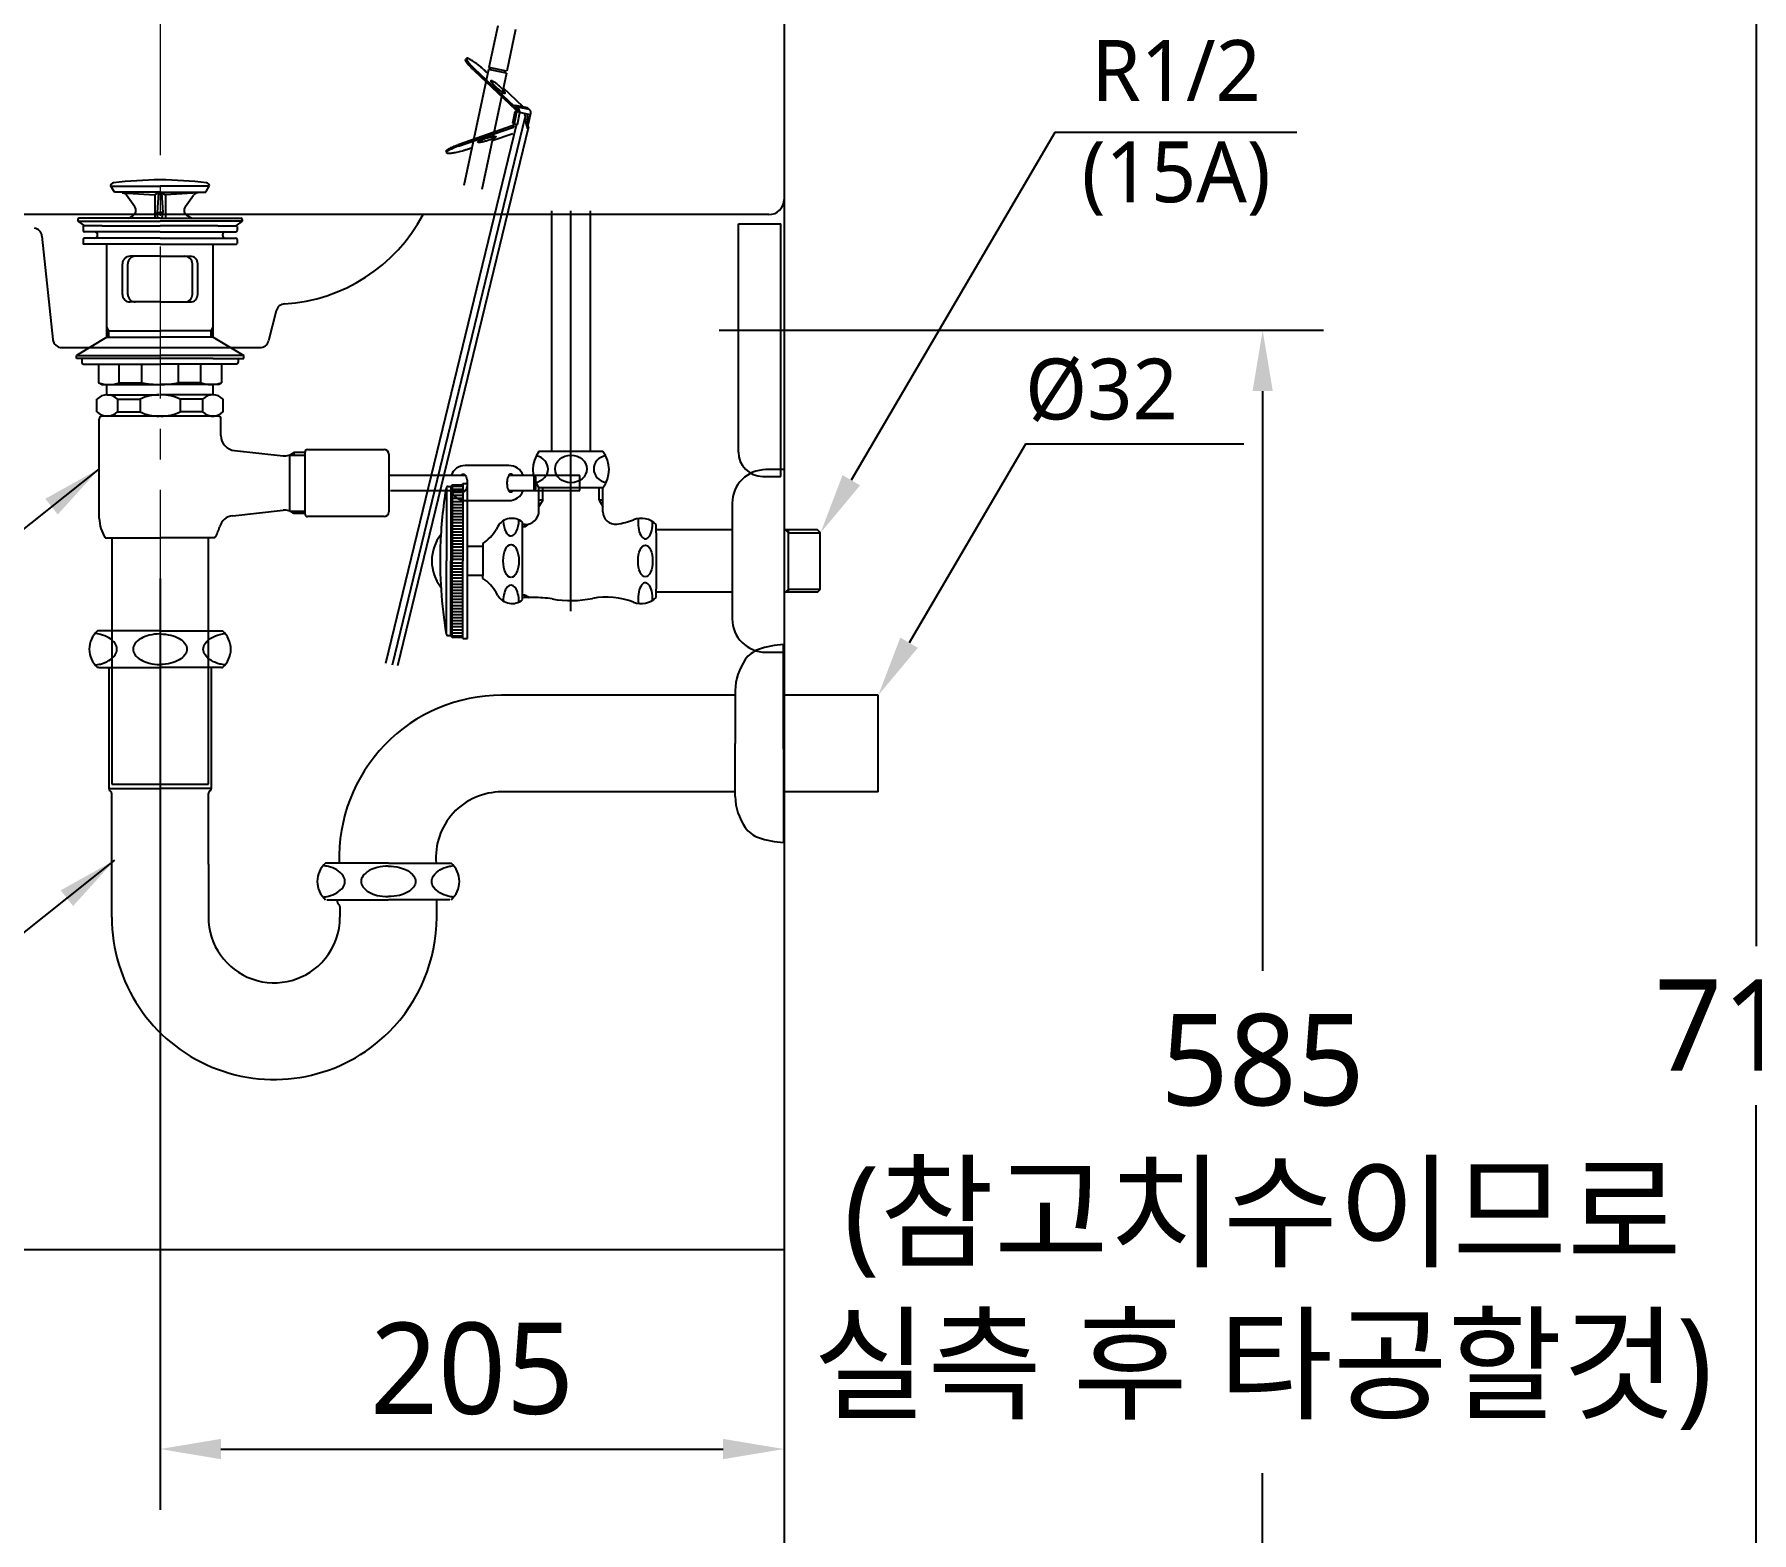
# Model space of a CAD drawing. Extents: x 2406 to 6050, y -78 to 2160.
# Drawn here: x 4870 to 5434, y 356 to 849 of the extents above; entities that cross this region are included whole.
import ezdxf

# ---------------------------------------------------------------- set-up
doc = ezdxf.new("R2010")
doc.units = 0
doc.header["$LTSCALE"] = 20
doc.header["$MEASUREMENT"] = 0
doc.linetypes.add('CENTER', pattern=[2, 1.25, -0.25, 0.25, -0.25])
doc.layers.get('0').update_dxf_attribs({"linetype": 'CONTINUOUS'})
doc.layers.get('DEFPOINTS').update_dxf_attribs({"linetype": 'CONTINUOUS'})
for name, color, linetype in [('1', 1, 'CONTINUOUS'), ('3', 3, 'CONTINUOUS'), ('4', 4, 'CONTINUOUS'), ('6', 6, 'CONTINUOUS'), ('7', 7, 'CONTINUOUS')]:
    doc.layers.add(name, color=color, linetype=linetype)
doc.styles.get("Standard").update_dxf_attribs({"font": 'NanumGothic.ttf'})
doc.dimstyles.get("Standard").update_dxf_attribs({"dimtxt": 2.5, "dimasz": 2, "dimexe": 2, "dimexo": 1, "dimgap": 1.5, "dimtad": 1, "dimdec": 0, "dimlfac": 10, "dimrnd": 0.5, "dimzin": 0, "dimdsep": 46, "dimtxsty": 'Standard', "dimcen": 0, "dimclrt": 2, "dimadec": 0, "dimazin": 0, "dimtfac": 1, "dimtdec": 0, "dimtmove": 0, "dimatfit": 3, "dimfxl": 0, "dimtolj": 1, "dimtzin": 0, "dimarcsym": 0})

# ---------------------------------------------------------------- blocks, each defined once
blk = doc.blocks.new('*D78')
at = {"layer": '1', "color": 3, "lineweight": -2}
for p, q in [((4911.32, 669.81), (4911.32, 363.8)), ((5116.32, 449.42), (5116.32, 363.8)), ((4931.32, 383.8), (5096.32, 383.8))]:
    blk.add_line(p, q, dxfattribs=at)
at = {"layer": '1', "color": 3}
for points in [[(4931.32, 387.13), (4931.32, 380.46), (4911.32, 383.8)], [(5096.32, 387.13), (5096.32, 380.46), (5116.32, 383.8)]]:
    blk.add_solid(points, dxfattribs=at)
at = {"layer": 'DEFPOINTS', "color": 0}
for p in [(4911.32, 669.81, 0), (5116.32, 449.42, -9.25), (5116.32, 383.8)]:
    blk.add_point(p, dxfattribs=at)
at = {"layer": '1', "color": 2, "insert": (5013.82, 410.13), "char_height": 30, "attachment_point": 5}
blk.add_mtext('\\A1;205', dxfattribs=at)
blk = doc.blocks.new('*D79')
at = {"layer": '1', "color": 3, "lineweight": -2}
for p, q in [((5120.08, 751.42), (5293.57, 751.42)), ((5273.57, 731.42), (5273.57, 540.96)), ((5273.57, 185.42), (5273.57, 375.89)), ((5116.32, 165.42), (5293.57, 165.42))]:
    blk.add_line(p, q, dxfattribs=at)
at = {"layer": '1', "color": 3}
for points in [[(5270.24, 731.42), (5276.9, 731.42), (5273.57, 751.42)], [(5270.24, 185.42), (5276.9, 185.42), (5273.57, 165.42)]]:
    blk.add_solid(points, dxfattribs=at)
at = {"layer": 'DEFPOINTS', "color": 0}
for p in [(5120.08, 751.42), (5116.32, 165.42, 0), (5273.57, 165.42)]:
    blk.add_point(p, dxfattribs=at)
at = {"layer": '1', "color": 2, "insert": (5273.57, 458.42), "char_height": 30, "attachment_point": 5}
blk.add_mtext('\\A1;585\\P(참고치수이므로\\P실측 후 타공할것)', dxfattribs=at)
blk = doc.blocks.new('*D80')
at = {"layer": '1', "color": 3, "lineweight": -2}
for p, q in [((5135.53, 880.42), (5455.76, 880.42)), ((5435.76, 860.42), (5435.76, 549.08)), ((5435.76, 185.42), (5435.76, 496.76)), ((5116.32, 165.42), (5455.76, 165.42))]:
    blk.add_line(p, q, dxfattribs=at)
at = {"layer": '1', "color": 3}
for points in [[(5432.43, 860.42), (5439.1, 860.42), (5435.76, 880.42)], [(5432.43, 185.42), (5439.1, 185.42), (5435.76, 165.42)]]:
    blk.add_solid(points, dxfattribs=at)
at = {"layer": 'DEFPOINTS', "color": 0}
for p in [(5135.53, 880.42, 0), (5116.32, 165.42, 0), (5435.76, 165.42)]:
    blk.add_point(p, dxfattribs=at)
at = {"layer": '1', "color": 2, "insert": (5435.76, 522.92), "char_height": 30, "attachment_point": 5}
blk.add_mtext('\\A1;715', dxfattribs=at)

msp = doc.modelspace()

# ---------------------------------------------------------------- linework, layer by layer
at = {"color": 1, "linetype": 'CENTER', "lineweight": 0, "ltscale": 2}
msp.add_line((4911.32, 938.99, -9.25), (4911.32, 669.81, -9.25), dxfattribs=at)
at = {"layer": '1'}
msp.add_line((5116.32, 1100.03, -9.25), (5116.32, 165.42, -9.25), dxfattribs=at)
at = {"layer": '1', "color": 3}
for p, q in [((5205.33, 816.4, -9.25), (5138.43, 702.13, -9.25)), ((5284.79, 816.4, -9.25), (5205.33, 816.4, -9.25)), ((5195.6, 714, -9.25), (5157.4, 648.76, -9.25)), ((5267.43, 714, -9.25), (5195.6, 714, -9.25))]:
    msp.add_line(p, q, dxfattribs=at)
for points in [[(5141.3, 700.45, -9.25), (5135.55, 703.82, -9.25), (5128.32, 684.87, -9.25)], [(5160.27, 647.07, -9.25), (5154.52, 650.44, -9.25), (5147.29, 631.5, -9.25)]]:
    msp.add_solid(points, dxfattribs=at)
at = {"layer": '3'}
for p, q in [((4896.32, 796.82, -9.25), (4895.09, 798.95, -9.25)), ((4895.21, 798.75, -9.25), (4911.32, 798.75, -9.25)), ((4911.32, 796.82, -9.25), (4896.32, 796.82, -9.25)), ((4898.84, 796.63, -9.25), (4909.57, 795.93, -9.25)), ((4903.05, 791.94, -9.25), (4900.33, 795.79, -9.25)), ((4911.32, 796.82, -9.25), (4909.57, 795.93, -9.25)), ((4909.57, 795.93, -9.25), (4909.57, 788.22, -9.25)), ((4910.81, 796.56, -9.25), (4910.37, 790.15, -9.25)), ((4927.44, 798.75, -9.25), (4911.32, 798.75, -9.25)), ((4911.32, 796.82, -9.25), (4913.07, 795.93, -9.25)), ((4911.32, 796.82, -9.25), (4926.32, 796.82, -9.25)), ((4911.84, 796.56, -9.25), (4912.27, 790.15, -9.25)), ((4923.81, 796.63, -9.25), (4913.07, 795.93, -9.25)), ((4913.07, 795.93, -9.25), (4913.07, 788.22, -9.25)), ((4919.6, 791.94, -9.25), (4922.32, 795.79, -9.25)), ((4926.32, 796.82, -9.25), (4927.55, 798.95, -9.25)), ((4910.37, 790.17, -9.25), (4911.32, 790.17, -9.25)), ((4910.58, 788.22, -9.25), (4910.37, 790.17, -9.25)), ((4912.27, 790.17, -9.25), (4911.32, 790.17, -9.25)), ((4912.07, 788.22, -9.25), (4912.27, 790.17, -9.25)), ((4884.32, 787.82, -9.25), (4884.32, 787.22, -9.25)), ((4884.32, 787.22, -9.25), (4886.47, 785.72, -9.25)), ((4884.32, 787.22, -9.25), (4911.32, 787.22, -9.25)), ((4894.02, 788.22, -9.25), (4884.72, 788.22, -9.25)), ((4886.02, 785.52, -9.25), (4886.02, 784.22, -9.25)), ((4892.32, 785.72, -9.25), (4886.22, 785.72, -9.25)), ((4892.32, 785.72, -9.25), (4911.32, 785.72, -9.25)), ((4911.32, 788.22, -9.25), (4894.02, 788.22, -9.25)), ((4900.97, 788.22, -9.25), (4902.41, 789.05, -9.25)), ((4911.32, 788.22, -9.25), (4928.62, 788.22, -9.25)), ((4938.32, 787.22, -9.25), (4911.32, 787.22, -9.25)), ((4930.32, 785.72, -9.25), (4911.32, 785.72, -9.25)), ((4921.68, 788.22, -9.25), (4920.23, 789.05, -9.25)), ((4928.62, 788.22, -9.25), (4937.92, 788.22, -9.25)), ((4930.32, 785.72, -9.25), (4936.42, 785.72, -9.25)), ((4938.32, 787.22, -9.25), (4936.18, 785.72, -9.25)), ((4936.62, 785.52, -9.25), (4936.62, 784.22, -9.25)), ((4938.32, 787.82, -9.25), (4938.32, 787.22, -9.25)), ((4886.02, 781.22, -9.25), (4886.02, 779.92, -9.25)), ((4911.32, 779.72, -9.25), (4886.22, 779.72, -9.25)), ((4911.32, 783.72, -9.25), (4886.52, 783.72, -9.25)), ((4911.32, 781.72, -9.25), (4886.52, 781.72, -9.25)), ((4893.82, 749.12, -9.25), (4893.82, 779.72, -9.25)), ((4911.32, 783.72, -9.25), (4936.12, 783.72, -9.25)), ((4911.32, 781.72, -9.25), (4936.12, 781.72, -9.25)), ((4911.32, 779.72, -9.25), (4936.42, 779.72, -9.25)), ((4928.82, 749.12, -9.25), (4928.82, 779.72, -9.25)), ((4936.62, 781.22, -9.25), (4936.62, 779.92, -9.25)), ((4898.95, 763.22, -9.25), (4898.95, 773.22, -9.25)), ((4900.72, 763.22, -9.25), (4900.72, 773.22, -9.25)), ((4911.32, 775.72, -9.25), (4901.45, 775.72, -9.25)), ((4911.32, 775.72, -9.25), (4921.2, 775.72, -9.25)), ((4921.93, 763.22, -9.25), (4921.93, 773.22, -9.25)), ((4923.7, 763.22, -9.25), (4923.7, 773.22, -9.25)), ((4911.32, 760.72, -9.25), (4901.45, 760.72, -9.25)), ((4911.32, 760.72, -9.25), (4921.2, 760.72, -9.25)), ((4894.52, 751.22, -9.25), (4893.82, 752.43, -9.25)), ((4893.82, 751.22, -9.25), (4911.32, 751.22, -9.25)), ((4894.52, 749.12, -9.25), (4894.52, 751.22, -9.25)), ((4928.82, 751.22, -9.25), (4911.32, 751.22, -9.25)), ((4928.12, 751.22, -9.25), (4928.82, 752.43, -9.25)), ((4928.12, 749.12, -9.25), (4928.12, 751.22, -9.25)), ((4893.82, 749.12, -9.25), (4883.82, 743.12, -9.25)), ((4893.82, 749.12, -9.25), (4911.32, 749.12, -9.25)), ((4928.82, 749.12, -9.25), (4911.32, 749.12, -9.25)), ((4928.82, 749.12, -9.25), (4938.82, 743.12, -9.25)), ((4883.82, 742.12, -9.25), (4883.82, 743.12, -9.25)), ((4883.82, 743.12, -9.25), (4911.32, 743.12, -9.25)), ((4893.82, 742.12, -9.25), (4883.82, 742.12, -9.25)), ((4885.63, 742.12, -9.25), (4885.63, 740.82, -9.25)), ((4886.13, 740.32, -9.25), (4891.13, 740.32, -9.25)), ((4891.13, 740.32, -9.25), (4891.13, 734.2, -9.25)), ((4891.13, 740.32, -9.25), (4911.32, 740.32, -9.25)), ((4928.82, 742.12, -9.25), (4893.82, 742.12, -9.25)), ((4897.91, 734.2, -9.25), (4897.91, 740.32, -9.25)), ((4905.31, 734.2, -9.25), (4905.31, 740.32, -9.25)), ((4938.82, 743.12, -9.25), (4911.32, 743.12, -9.25)), ((4931.52, 740.32, -9.25), (4911.32, 740.32, -9.25)), ((4917.34, 734.2, -9.25), (4917.34, 740.32, -9.25)), ((4924.74, 734.2, -9.25), (4924.74, 740.32, -9.25)), ((4928.82, 742.12, -9.25), (4938.82, 742.12, -9.25)), ((4936.52, 740.32, -9.25), (4931.52, 740.32, -9.25)), ((4931.52, 740.32, -9.25), (4931.52, 734.2, -9.25)), ((4937.02, 742.12, -9.25), (4937.02, 740.82, -9.25)), ((4938.82, 742.12, -9.25), (4938.82, 743.12, -9.25)), ((4892.13, 733.62, -9.25), (4891.13, 734.2, -9.25)), ((4892.13, 733.62, -9.25), (4893.53, 733.62, -9.25)), ((4893.53, 733.62, -9.25), (4911.32, 733.62, -9.25)), ((4893.82, 730.21, -9.25), (4893.82, 733.62, -9.25)), ((4897.91, 734.2, -9.25), (4905.31, 734.2, -9.25)), ((4929.12, 733.62, -9.25), (4911.32, 733.62, -9.25)), ((4924.74, 734.2, -9.25), (4917.34, 734.2, -9.25)), ((4928.82, 730.21, -9.25), (4928.82, 733.62, -9.25)), ((4930.52, 733.62, -9.25), (4929.12, 733.62, -9.25)), ((4930.52, 733.62, -9.25), (4931.52, 734.2, -9.25)), ((4890.58, 724.66, -9.25), (4890.58, 728.77, -9.25)), ((4893.97, 730.22, -9.25), (4911.08, 730.22, -9.25)), ((4897.35, 728.77, -9.25), (4897.35, 724.66, -9.25)), ((4897.35, 728.77, -9.25), (4904.75, 728.77, -9.25)), ((4904.75, 728.77, -9.25), (4904.75, 724.66, -9.25)), ((4928.68, 730.22, -9.25), (4911.57, 730.22, -9.25)), ((4925.29, 728.77, -9.25), (4917.89, 728.77, -9.25)), ((4917.89, 728.77, -9.25), (4917.89, 724.66, -9.25)), ((4925.29, 728.77, -9.25), (4925.29, 724.66, -9.25)), ((4932.07, 724.66, -9.25), (4932.07, 728.77, -9.25)), ((4891.32, 689.62, -9.25), (4891.32, 722.22, -9.25)), ((4911.32, 723.22, -9.25), (4892.32, 723.22, -9.25)), ((4897.35, 724.66, -9.25), (4904.75, 724.66, -9.25)), ((4928.68, 723.22, -9.25), (4911.32, 723.22, -9.25)), ((4925.29, 724.66, -9.25), (4917.89, 724.66, -9.25)), ((4928.12, 723.22, -9.25), (4928.68, 723.22, -9.25)), ((4928.68, 723.22, -9.25), (4929.08, 723.22, -9.25)), ((4930.32, 723.22, -9.25), (4928.82, 723.22, -9.25)), ((4931.32, 716.85, -9.25), (4931.32, 722.22, -9.25)), ((4935.79, 711.88, -9.25), (4951.82, 710.16, -9.25)), ((4955.32, 711.22, -9.25), (4955.32, 710.42, -9.25)), ((4958.98, 711.22, -9.25), (4955.32, 711.22, -9.25)), ((4958.96, 710.42, -9.25), (4958.96, 711.42, -9.25)), ((4959.76, 712.22, -9.25), (4984.96, 712.22, -9.25)), ((4953.85, 710.42, -9.25), (4958.96, 710.42, -9.25)), ((4953.99, 691.97, -9.25), (4953.99, 710.47, -9.25)), ((4958.96, 691.02, -9.25), (4958.96, 710.42, -9.25)), ((4986.46, 710.72, -9.25), (4986.46, 704.95, -9.25)), ((5022.66, 706.98, -9.25), (5011.6, 706.97, -9.25)), ((5025.95, 706.98, -9.25), (5022.66, 706.98, -9.25)), ((5005.69, 703.72, -9.25), (4986.25, 703.72, -9.25)), ((4986.46, 704.95, -9.25), (4986.46, 691.72, -9.25)), ((5011.64, 703.72, -9.25), (5005.69, 703.72, -9.25)), ((5049.28, 703.73, -9.25), (5025.91, 703.73, -9.25)), ((5034.78, 703.23, -9.25), (5034.28, 703.73, -9.25)), ((5034.28, 698.73, -9.25), (5034.28, 703.73, -9.25)), ((5034.78, 699.23, -9.25), (5034.78, 703.23, -9.25)), ((5049.28, 698.73, -9.25), (5049.28, 703.73, -9.25)), ((4987.05, 698.72, -9.25), (5011.64, 698.72, -9.25)), ((5011.61, 695.47, -9.25), (5022.93, 695.48, -9.25)), ((5022.93, 695.48, -9.25), (5025.95, 695.48, -9.25)), ((5025.91, 698.73, -9.25), (5049.28, 698.73, -9.25)), ((5034.28, 698.73, -9.25), (5034.78, 699.23, -9.25)), ((4935.19, 690.49, -9.25), (4951.82, 692.27, -9.25)), ((4953.99, 691.97, -9.25), (4958.96, 691.97, -9.25)), ((4955.32, 691.22, -9.25), (4955.32, 692.02, -9.25)), ((4958.98, 691.22, -9.25), (4955.32, 691.22, -9.25)), ((4984.96, 690.22, -9.25), (4959.76, 690.22, -9.25)), ((4893.32, 683.22, -9.25), (4911.32, 683.22, -9.25)), ((4895.45, 683.22, -9.25), (4895.45, 602.22, -9.25)), ((4929.32, 683.22, -9.25), (4911.32, 683.22, -9.25)), ((4927.2, 602.22, -9.25), (4927.2, 683.22, -9.25)), ((4895.45, 602.22, -9.25), (4927.2, 602.22, -9.25))]:
    msp.add_line(p, q, dxfattribs=at)
at = {"layer": '3', "elevation": -9.25}
for points in [[(5010.27, 703.72, -0.044238), (5010.52, 704, -0.189273), (5010.95, 704.17, -0.189273), (5011.39, 704, -0.101059), (5011.89, 703.31, -0.059302), (5012.16, 702.42, -0.045722), (5012.27, 701.22, -0.045722)], [(5012.27, 701.22, -0.045722), (5012.16, 700.03, -0.059302), (5011.89, 699.14, -0.101059), (5011.39, 698.44, -0.189273), (5010.96, 698.27, -0.189273), (5010.52, 698.44, -0.044238), (5010.27, 698.72, -0.059302)], [(5027.29, 703.73, 0.044238), (5027.03, 704.01, 0.189273), (5026.6, 704.18, 0.189273), (5026.16, 704.01, 0.101059), (5025.67, 703.31, 0.059302), (5025.39, 702.42, 0.045722), (5025.28, 701.23, 0.045722)], [(5025.28, 701.23, 0.045722), (5025.39, 700.03, 0.059302), (5025.67, 699.14, 0.101059), (5026.16, 698.45, 0.189273), (5026.6, 698.28, 0.189273), (5027.03, 698.45, 0.044238), (5027.29, 698.73, 0.059302)]]:
    msp.add_lwpolyline(points, format="xyb", dxfattribs=at)
at = {"layer": '3'}
for centre, radius, start, end in [((4896.17, 798.75, -9.25), 1.1, 97.3204, 169.4262), ((4911.32, 680.82, -9.25), 120, 90, 97.3204), ((4898.7, 794.64, -9.25), 2, 35.2023, 86.2618), ((4911.32, 680.82, -9.25), 120, 82.6796, 90), ((4923.95, 794.64, -9.25), 2, 93.7382, 144.7977), ((4926.47, 798.75, -9.25), 1.1, 10.5738, 82.6796), ((4901.41, 790.79, -9.25), 2, 300, 35.2023), ((4921.23, 790.79, -9.25), 2, 144.7977, 240), ((4884.72, 787.82, -9.25), 0.4, 90, 180), ((4886.22, 785.52, -9.25), 0.2, 90, 180), ((4936.42, 785.52, -9.25), 0.2, 0, 90), ((4937.92, 787.82, -9.25), 0.4, 0, 90), ((4886.52, 784.22, -9.25), 0.5, 180, 270), ((4886.52, 781.22, -9.25), 0.5, 90, 180), ((4886.22, 779.92, -9.25), 0.2, 180, 270), ((4889.82, 782.72, -9.25), 1, 270, 90), ((4932.82, 782.72, -9.25), 1, 90, 270), ((4936.12, 784.22, -9.25), 0.5, 270, 0), ((4936.12, 781.22, -9.25), 0.5, 0, 90), ((4936.42, 779.92, -9.25), 0.2, 270, 0), ((4901.45, 773.22, -9.25), 2.5, 90, 180), ((4903.22, 773.22, -9.25), 2.5, 90, 180), ((4919.43, 773.22, -9.25), 2.5, 0, 90), ((4921.2, 773.22, -9.25), 2.5, 0, 90), ((4901.45, 763.22, -9.25), 2.5, 180, 270), ((4903.22, 763.22, -9.25), 2.5, 180, 270), ((4919.43, 763.22, -9.25), 2.5, 270, 0), ((4921.2, 763.22, -9.25), 2.5, 270, 0), ((4886.13, 740.82, -9.25), 0.5, 180, 270), ((4936.52, 740.82, -9.25), 0.5, 270, 0), ((4894.52, 743.8, -9.25), 10.18, 250.5679, 289.4321), ((4911.13, 763.08, -9.25), 29.46, 258.5956, 270.3737), ((4911.52, 763.08, -9.25), 29.46, 269.6263, 281.4044), ((4928.13, 743.8, -9.25), 10.18, 250.5679, 289.4321), ((4893.97, 725.51, -9.25), 4.7, 43.9409, 136.0591), ((4910.86, 716.61, -9.25), 13.61, 89.0643, 116.6472), ((4911.79, 716.61, -9.25), 13.61, 63.3528, 90.9357), ((4928.68, 725.51, -9.25), 4.7, 43.9409, 136.0591), ((4893.97, 727.93, -9.25), 4.7, 223.9409, 316.0591), ((4892.32, 722.22, -9.25), 1, 90, 180), ((4910.86, 736.82, -9.25), 13.61, 243.3528, 270.9357), ((4911.79, 736.82, -9.25), 13.61, 269.0643, 296.6472), ((4928.68, 727.93, -9.25), 4.7, 223.9409, 316.0591), ((4930.32, 722.22, -9.25), 1, 0, 90), ((4936.32, 716.85, -9.25), 5, 180, 263.8845), ((4952.23, 715.15, -9.25), 5, 265.3322, 308.1927), ((4959.76, 711.42, -9.25), 0.8, 90, 180), ((4984.96, 710.72, -9.25), 1.5, 0, 90), ((5011.6, 701.97, -9.25), 5, 90.0092, 159.5218), ((5025.95, 701.98, -9.25), 5, 20.4965, 90.0092), ((5011.6, 700.47, -9.25), 5, 200.4965, 270.0092), ((5025.95, 700.48, -9.25), 5, 270.0092, 339.5218), ((4904.31, 690.16, -9.25), 13, 182.42, 212.3), ((4935.72, 685.52, -9.25), 5, 96.1155, 165.0405), ((4952.23, 687.29, -9.25), 5, 51.8073, 94.6678), ((4959.76, 691.02, -9.25), 0.8, 180, 270), ((4984.96, 691.72, -9.25), 1.5, 270, 0), ((4918.33, 690.16, -9.25), 13, 327.7, 345.0405)]:
    msp.add_arc(centre, radius, start, end, dxfattribs=at)
at = {"layer": '4'}
for p, q in [((4895.07, 652.62, -9.25), (4890.78, 652.62, -9.25)), ((4895.07, 652.62, -9.25), (4890.78, 652.62, -9.25)), ((4911.32, 652.62, -9.25), (4895.07, 652.62, -9.25)), ((4911.32, 652.62, -9.25), (4895.07, 652.62, -9.25)), ((4911.32, 652.62, -9.25), (4927.57, 652.62, -9.25)), ((4911.32, 652.62, -9.25), (4927.57, 652.62, -9.25)), ((4927.57, 652.62, -9.25), (4931.86, 652.62, -9.25)), ((4927.57, 652.62, -9.25), (4931.86, 652.62, -9.25)), ((5116.2, 613.84, -9.25), (5116.2, 648.12, -9.25)), ((4891.17, 640.62, -9.25), (4890.78, 640.62, -9.25)), ((4891.17, 640.62, -9.25), (4911.32, 640.62, -9.25)), ((4894.52, 640.62, -9.25), (4894.52, 600.84, -9.25)), ((4931.47, 640.62, -9.25), (4911.32, 640.62, -9.25)), ((4928.12, 640.62, -9.25), (4928.12, 600.84, -9.25)), ((4931.47, 640.62, -9.25), (4931.86, 640.62, -9.25)), ((5100.22, 633.02, -9.25), (5100.22, 615.62, -9.25)), ((5100.22, 631.5, -9.25), (5023.55, 631.5, -9.25)), ((5147.29, 631.5, -9.25), (5116.2, 631.5, -9.25)), ((5147.29, 599.75, -9.25), (5147.29, 631.5, -9.25)), ((5100.22, 598.23, -9.25), (5100.22, 615.62, -9.25)), ((5116.2, 615.62, -9.25), (5116.2, 583.12, -9.25)), ((4894.52, 600.84, -9.25), (4911.32, 600.84, -9.25)), ((4895.45, 558.62, -9.25), (4895.45, 599.2, -9.25)), ((4928.12, 600.84, -9.25), (4911.32, 600.84, -9.25)), ((4927.2, 576.02, -9.25), (4927.2, 599.2, -9.25)), ((5100.22, 599.75, -9.25), (5023.55, 599.75, -9.25)), ((5147.29, 599.75, -9.25), (5116.2, 599.75, -9.25)), ((4927.2, 576.02, -9.25), (4927.2, 558.62, -9.25)), ((4969.99, 576.32, -9.25), (4965.7, 576.32, -9.25)), ((4986.24, 576.32, -9.25), (4969.99, 576.32, -9.25)), ((4986.24, 576.32, -9.25), (4986.32, 576.32, -9.25)), ((4986.4, 576.32, -9.25), (4986.32, 576.32, -9.25)), ((4986.4, 576.32, -9.25), (5002.65, 576.32, -9.25)), ((5002.65, 576.32, -9.25), (5006.94, 576.32, -9.25)), ((4966.09, 564.32, -9.25), (4986.24, 564.32, -9.25)), ((4969.52, 564.32, -9.25), (4969.52, 563.62, -9.25)), ((5006.55, 564.32, -9.25), (4986.4, 564.32, -9.25)), ((5002.2, 558.62, -9.25), (5002.2, 564.32, -9.25)), ((4970.45, 558.62, -9.25), (4970.45, 562.07, -9.25))]:
    msp.add_line(p, q, dxfattribs=at)
at = {"layer": '4', "elevation": -9.25}
for points in [[(4897.13, 646.62, 0.155217), (4896.54, 648.48, 0.106747), (4894.48, 650.37, 0.073043), (4891.71, 651.49, 0.028511), (4889.98, 651.8, 0.059523)], [(4911.32, 651.62, 0.057537), (4907.77, 651.21, 0.071219), (4905.07, 650.16, 0.106373), (4903.04, 648.36, 0.159483)], [(4911.32, 651.62, 0.057537), (4907.77, 651.21, 0.071219), (4905.07, 650.16, 0.106373), (4903.04, 648.36, 0.159483)], [(4911.32, 651.62, -0.057537), (4914.88, 651.21, -0.071219), (4917.58, 650.16, -0.106373), (4919.6, 648.36, -0.159483)], [(4911.32, 651.62, -0.057537), (4914.88, 651.21, -0.071219), (4917.58, 650.16, -0.106373), (4919.6, 648.36, -0.159483)], [(4925.52, 646.62, -0.155217), (4926.11, 648.48, -0.106747), (4928.17, 650.37, -0.073043), (4930.94, 651.49, -0.028511), (4932.67, 651.8, -0.059523)], [(4889.98, 641.44, 0.028511), (4891.71, 641.76, 0.073043), (4894.48, 642.88, 0.106747), (4896.54, 644.77, 0.155217), (4897.13, 646.62, 0.155217)], [(4903.04, 648.36, 0.32729), (4903.04, 644.88, 0.106373), (4905.07, 643.09, 0.071219), (4907.77, 642.03, 0.057537), (4911.32, 641.62, 0.057537)], [(4919.6, 648.36, -0.32729), (4919.6, 644.88, -0.106373), (4917.58, 643.09, -0.071219), (4914.88, 642.03, -0.057537), (4911.32, 641.62, -0.057537)], [(4932.67, 641.44, -0.028511), (4930.94, 641.76, -0.073043), (4928.17, 642.88, -0.106747), (4926.11, 644.77, -0.155217), (4925.52, 646.62, -0.155217)], [(4972.05, 570.32, 0.155217), (4971.46, 572.18, 0.106747), (4969.4, 574.07, 0.073043), (4966.63, 575.19, 0.028511), (4964.9, 575.5, 0.059523)], [(5000.6, 570.32, -0.155217), (5001.19, 572.18, -0.106747), (5003.25, 574.07, -0.073043), (5006.02, 575.19, -0.028511), (5007.75, 575.5, -0.059523)], [(4964.9, 565.14, 0.028511), (4966.63, 565.46, 0.073043), (4969.4, 566.58, 0.106747), (4971.46, 568.47, 0.155217), (4972.05, 570.32, 0.155217)], [(4977.96, 572.06, 0.32729), (4977.96, 568.58, 0.106373), (4979.99, 566.79, 0.071219), (4982.69, 565.73, 0.057537), (4986.24, 565.32, 0.057537)], [(4986.32, 575.32, 0.05879), (4982.69, 574.91, 0.071219), (4979.99, 573.86, 0.106373), (4977.96, 572.06, 0.159483)], [(4986.32, 575.32, -0.05879), (4989.96, 574.91, -0.071219), (4992.66, 573.86, -0.106373), (4994.68, 572.06, -0.159483)], [(4994.68, 572.06, -0.32729), (4994.68, 568.58, -0.106373), (4992.66, 566.79, -0.071219), (4989.96, 565.73, -0.057537), (4986.4, 565.32, -0.057537)], [(5007.75, 565.14, -0.028511), (5006.02, 565.46, -0.073043), (5003.25, 566.58, -0.106747), (5001.19, 568.47, -0.155217), (5000.6, 570.32, -0.155217)]]:
    msp.add_lwpolyline(points, format="xyb", dxfattribs=at)
at = {"layer": '4'}
for centre, radius, start, end in [((4896.07, 646.62, -9.25), 8, 131.4096, 228.5904), ((4926.57, 646.62, -9.25), 8, 311.4096, 48.5904), ((5120.2, 632.12, -9.25), 20, 146.2077, 177.4359), ((5111.54, 637.2, -9.25), 10, 111.1927, 142.8035), ((5117.7, 618.16, -9.25), 30, 92.866, 109.0071), ((5023.55, 578.12, -9.25), 53.38, 90, 181.9326), ((4895.52, 600.84, -9.25), 1, 180, 238.7026), ((4894.52, 599.2, -9.25), 0.925, 0, 58.7026), ((4928.12, 599.2, -9.25), 0.925, 121.2974, 180), ((4927.12, 600.84, -9.25), 1, 301.2974, 0), ((5023.55, 578.12, -9.25), 21.62, 90, 184.7747), ((5120.2, 599.12, -9.25), 20, 182.5641, 213.7923), ((5111.54, 594.04, -9.25), 10, 217.1965, 248.8073), ((5117.7, 613.09, -9.25), 30, 250.9929, 267.134), ((4970.99, 570.32, -9.25), 8, 131.4096, 228.5904), ((5001.65, 570.32, -9.25), 8, 311.4096, 48.5904), ((4948.82, 558.62, -9.25), 53.38, 180, 314.9403), ((4948.82, 558.62, -9.25), 21.62, 180, 320.796), ((4948.82, 558.62, -9.25), 21.62, 320.796, 0), ((4953.48, 553.02, -9.25), 19.22, 28.0637, 33.4561), ((4948.82, 558.62, -9.25), 53.38, 314.9403, 0)]:
    msp.add_arc(centre, radius, start, end, dxfattribs=at)
at = {"layer": '6'}
for p, q in [((5039.97, 790.62, -9.25), (5039.97, 711.62, -9.25)), ((5046.32, 659.13, -9.25), (5046.32, 790.62, -9.25)), ((5052.67, 790.62, -9.25), (5052.67, 711.62, -9.25)), ((5052.67, 711.62, -9.25), (5035.82, 711.62, -9.25)), ((5056.82, 711.62, -9.25), (5052.67, 711.62, -9.25)), ((5116.32, 705.62, -9.25), (5110.32, 705.62, -9.25)), ((5005.41, 699.62, -9.25), (5005.41, 675.62, -9.25)), ((5006, 700.12, -9.25), (5006.82, 700.12, -9.25)), ((5006.82, 700.12, -9.25), (5007.32, 700.62, -9.25)), ((5006.82, 700.12, -9.25), (5006.82, 675.62, -9.25)), ((5007.32, 700.62, -9.25), (5007.32, 675.62, -9.25)), ((5007.32, 700.62, -9.25), (5010.52, 700.62, -9.25)), ((5007.32, 700.21, -9.25), (5010.82, 700.21, -9.25)), ((5010.82, 700.92, -9.25), (5010.82, 701.12, -9.25)), ((5010.82, 701.12, -9.25), (5012.32, 701.12, -9.25)), ((5010.82, 700.92, -9.25), (5010.82, 675.62, -9.25)), ((5012.32, 700.12, -9.25), (5012.32, 701.12, -9.25)), ((5012.32, 675.62, -9.25), (5012.32, 700.12, -9.25)), ((5056.82, 699.62, -9.25), (5035.82, 699.62, -9.25)), ((5035.82, 692.12, -9.25), (5035.82, 699.62, -9.25)), ((5037.07, 695.62, -9.25), (5037.07, 699.62, -9.25)), ((5055.57, 695.62, -9.25), (5055.57, 699.62, -9.25)), ((5056.82, 691.71, -9.25), (5056.82, 699.62, -9.25)), ((5007.32, 699.21, -9.25), (5010.82, 699.21, -9.25)), ((5007.32, 698.21, -9.25), (5010.82, 698.21, -9.25)), ((5007.32, 697.21, -9.25), (5010.82, 697.21, -9.25)), ((5007.32, 696.21, -9.25), (5010.82, 696.21, -9.25)), ((5007.32, 695.21, -9.25), (5010.82, 695.21, -9.25)), ((5007.32, 694.21, -9.25), (5010.82, 694.21, -9.25)), ((5037.07, 695.62, -9.25), (5035.82, 693.46, -9.25)), ((5037.07, 695.62, -9.25), (5035.82, 695.62, -9.25)), ((5055.57, 695.62, -9.25), (5056.82, 693.46, -9.25)), ((5056.82, 695.62, -9.25), (5055.57, 695.62, -9.25)), ((5099.32, 694.62, -9.25), (5099.32, 656.62, -9.25)), ((5007.32, 693.21, -9.25), (5010.82, 693.21, -9.25)), ((5007.32, 692.21, -9.25), (5010.82, 692.21, -9.25)), ((5007.32, 691.21, -9.25), (5010.82, 691.21, -9.25)), ((5007.32, 690.21, -9.25), (5010.82, 690.21, -9.25)), ((5007.32, 689.21, -9.25), (5010.82, 689.21, -9.25)), ((5030.41, 687.62, -9.25), (5030.41, 688.34, -9.25)), ((5007.32, 688.21, -9.25), (5010.82, 688.21, -9.25)), ((5007.32, 687.21, -9.25), (5010.82, 687.21, -9.25)), ((5007.32, 686.21, -9.25), (5010.82, 686.21, -9.25)), ((5007.32, 685.21, -9.25), (5010.82, 685.21, -9.25)), ((5007.32, 684.21, -9.25), (5010.82, 684.21, -9.25)), ((5007.32, 683.21, -9.25), (5010.82, 683.21, -9.25)), ((5022.3, 686.94, -9.25), (5021.74, 685.99, -9.25)), ((5030.41, 663.62, -9.25), (5030.41, 687.62, -9.25)), ((5031.32, 687.62, -9.25), (5030.41, 687.62, -9.25)), ((5031.32, 686.87, -9.25), (5030.41, 686.87, -9.25)), ((5031.32, 686.87, -9.25), (5032.62, 687.81, -9.25)), ((5031.32, 686.87, -9.25), (5031.32, 687.62, -9.25)), ((5074.32, 684.87, -9.25), (5074.32, 687.62, -9.25)), ((5099.32, 685.87, -9.25), (5074.32, 685.87, -9.25)), ((5074.32, 684.87, -9.25), (5074.32, 666.37, -9.25)), ((5127.32, 685.87, -9.25), (5116.32, 685.87, -9.25)), ((5116.32, 685.26, -9.25), (5116.32, 665.99, -9.25)), ((5117.82, 684.87, -9.25), (5116.82, 685.87, -9.25)), ((5117.82, 665.37, -9.25), (5117.82, 685.87, -9.25)), ((5117.82, 684.87, -9.25), (5128.32, 684.87, -9.25)), ((5128.32, 684.87, -9.25), (5127.32, 685.87, -9.25)), ((5128.2, 666.37, -9.25), (5128.2, 684.87, -9.25)), ((5007.32, 682.21, -9.25), (5010.82, 682.21, -9.25)), ((5007.32, 681.21, -9.25), (5010.82, 681.21, -9.25)), ((5007.32, 680.21, -9.25), (5010.82, 680.21, -9.25)), ((5007.32, 679.21, -9.25), (5010.82, 679.21, -9.25)), ((5007.32, 678.21, -9.25), (5010.82, 678.21, -9.25)), ((5007.32, 677.21, -9.25), (5010.82, 677.21, -9.25)), ((5017.41, 680.37, -9.25), (5012.32, 680.37, -9.25)), ((5017.41, 681.36, -9.25), (5017.41, 680.37, -9.25)), ((5017.41, 680.37, -9.25), (5017.41, 670.87, -9.25)), ((5005.41, 651.62, -9.25), (5005.41, 675.62, -9.25)), ((5006.82, 651.12, -9.25), (5006.82, 675.62, -9.25)), ((5007.32, 676.21, -9.25), (5010.82, 676.21, -9.25)), ((5007.32, 650.62, -9.25), (5007.32, 675.62, -9.25)), ((5007.32, 675.03, -9.25), (5010.82, 675.03, -9.25)), ((5007.32, 674.03, -9.25), (5010.82, 674.03, -9.25)), ((5007.32, 673.03, -9.25), (5010.82, 673.03, -9.25)), ((5007.32, 672.03, -9.25), (5010.82, 672.03, -9.25)), ((5010.82, 650.32, -9.25), (5010.82, 675.62, -9.25)), ((5012.32, 650.12, -9.25), (5012.32, 675.62, -9.25)), ((5007.32, 671.03, -9.25), (5010.82, 671.03, -9.25)), ((5007.32, 670.03, -9.25), (5010.82, 670.03, -9.25)), ((5007.32, 669.03, -9.25), (5010.82, 669.03, -9.25)), ((5007.32, 668.03, -9.25), (5010.82, 668.03, -9.25)), ((5007.32, 667.03, -9.25), (5010.82, 667.03, -9.25)), ((5007.32, 666.03, -9.25), (5010.82, 666.03, -9.25)), ((5017.41, 670.87, -9.25), (5012.32, 670.87, -9.25)), ((5017.41, 669.89, -9.25), (5017.41, 670.87, -9.25)), ((5074.32, 663.62, -9.25), (5074.32, 666.37, -9.25)), ((5116.82, 665.37, -9.25), (5117.82, 666.37, -9.25)), ((5117.82, 666.37, -9.25), (5128.32, 666.37, -9.25)), ((5127.32, 665.37, -9.25), (5128.32, 666.37, -9.25)), ((5007.32, 665.03, -9.25), (5010.82, 665.03, -9.25)), ((5007.32, 664.03, -9.25), (5010.82, 664.03, -9.25)), ((5007.32, 663.03, -9.25), (5010.82, 663.03, -9.25)), ((5007.32, 662.03, -9.25), (5010.82, 662.03, -9.25)), ((5007.32, 661.03, -9.25), (5010.82, 661.03, -9.25)), ((5022.3, 664.3, -9.25), (5021.74, 665.26, -9.25)), ((5031.32, 664.37, -9.25), (5030.41, 664.37, -9.25)), ((5034.03, 663.62, -9.25), (5030.41, 663.62, -9.25)), ((5030.41, 662.9, -9.25), (5030.41, 663.62, -9.25)), ((5031.32, 664.37, -9.25), (5032.62, 663.62, -9.25)), ((5031.32, 663.62, -9.25), (5031.32, 664.37, -9.25)), ((5099.32, 665.37, -9.25), (5074.32, 665.37, -9.25)), ((5074.32, 665.37, -9.25), (5074.32, 665.19, -9.25)), ((5074.32, 663.62, -9.25), (5074.32, 665.19, -9.25)), ((5127.32, 665.37, -9.25), (5116.32, 665.37, -9.25)), ((5007.32, 660.03, -9.25), (5010.82, 660.03, -9.25)), ((5007.32, 659.03, -9.25), (5010.82, 659.03, -9.25)), ((5007.32, 658.03, -9.25), (5010.82, 658.03, -9.25)), ((5007.32, 657.03, -9.25), (5010.82, 657.03, -9.25)), ((5007.32, 656.03, -9.25), (5010.82, 656.03, -9.25)), ((5007.32, 655.03, -9.25), (5010.82, 655.03, -9.25)), ((5006, 651.12, -9.25), (5006.82, 651.12, -9.25)), ((5006.82, 651.12, -9.25), (5007.32, 650.62, -9.25)), ((5007.32, 654.03, -9.25), (5010.82, 654.03, -9.25)), ((5007.32, 653.03, -9.25), (5010.82, 653.03, -9.25)), ((5007.32, 652.03, -9.25), (5010.82, 652.03, -9.25)), ((5007.32, 651.03, -9.25), (5010.82, 651.03, -9.25)), ((5007.32, 650.62, -9.25), (5010.52, 650.62, -9.25)), ((5010.82, 650.12, -9.25), (5010.82, 650.32, -9.25)), ((5010.82, 650.12, -9.25), (5012.32, 650.12, -9.25)), ((5110.32, 645.62, -9.25), (5116.32, 645.62, -9.25))]:
    msp.add_line(p, q, dxfattribs=at)
for centre, radius, start, end in [((5043.82, 705.62, -9.25), 10, 143.1301, 216.8699), ((5048.82, 705.62, -9.25), 10, 323.1301, 36.8699), ((5110.32, 694.62, -9.25), 11, 90, 180), ((5006, 699.42, -9.25), 0.7, 90, 170.5066), ((5010.52, 700.92, -9.25), 0.3, 270, 0), ((5148.32, 675.62, -9.25), 145, 170.5066, 178.0569), ((5026.94, 684.27, -9.25), 5.36, 49.5694, 150), ((5031.32, 692.12, -9.25), 4.5, 270, 0), ((5060.82, 691.71, -9.25), 4, 180, 277.7117), ((5058.03, 712.35, -9.25), 24.83, 277.7117, 290.9661), ((5069.42, 682.63, -9.25), 7, 45.4871, 110.9661), ((5014.58, 675.58, -9.25), 14, 141.7859, 179.7527), ((5009.62, 692.99, -9.25), 14, 303.8098, 330), ((5148.32, 675.62, -9.25), 145, 178.0569, 189.4934), ((5014.58, 675.7, -9.25), 14, 180.2473, 218.2141), ((5009.62, 658.26, -9.25), 14, 30, 56.1902), ((5026.94, 666.98, -9.25), 5.36, 210, 310.4306), ((5034.03, 625.62, -9.25), 38, 80.6952, 90), ((5046.32, 700.62, -9.25), 38, 260.6952, 280.7373), ((5058.03, 638.9, -9.25), 24.83, 69.0339, 100.7373), ((5069.42, 668.62, -9.25), 7, 249.0339, 314.5), ((5110.32, 656.62, -9.25), 11, 180, 270), ((5006, 651.82, -9.25), 0.7, 189.4934, 270), ((5010.52, 650.32, -9.25), 0.3, 0, 90)]:
    msp.add_arc(centre, radius, start, end, dxfattribs=at)
for centre, major_axis, ratio, start_param, end_param in [((5033.55, 705.85, -9.25), (-5.23, 0), 0.866391, 1.800504, 4.443058), ((5059.01, 705.85, -9.25), (-5.23, 0), 0.866391, -1.317473, 1.357378), ((5026.64, 689.22, -9.25), (0, 5.4), 0.478204, 1.649187, 4.692658), ((5070.76, 688.13, -9.25), (0, 5.22), 0.46009, 1.292018, 4.793095), ((5026.64, 662.3, -9.25), (0, 5.4), 0.478204, 4.6817, 7.825213), ((5070.76, 663.21, -9.25), (0, 5.22), 0.46009, 4.613779, 8.15122)]:
    msp.add_ellipse(centre, major_axis=major_axis, ratio=ratio, start_param=start_param, end_param=end_param, dxfattribs=at)
for centre, major_axis, ratio in [((5046.32, 705.85, -9.25), (5.23, 0), 0.866391), ((5026.64, 675.62, -9.25), (0, -5.4), 0.478204), ((5070.76, 675.62, -9.25), (0, -5.22), 0.46009)]:
    msp.add_ellipse(centre, major_axis=major_axis, ratio=ratio, dxfattribs=at)
at = {"layer": '7'}
for p, q in [((5116.32, 920.42, -9.25), (5116.32, 800.42, -9.25)), ((5022.28, 851.49, -9.25), (5019.37, 837.79, -9.25)), ((5028.15, 850.24, -9.25), (5025.24, 836.54, -9.25)), ((5012.04, 840.74, -9.25), (5011.71, 840.37, -9.25)), ((5019.23, 837.11, -9.25), (5011.12, 798.96, -9.25)), ((5014.79, 837.2, -9.25), (5014.47, 836.82, -9.25)), ((5014.47, 836.82, -9.25), (5028.11, 824.01, -9.25)), ((5027.71, 825.06, -9.25), (5014.79, 837.2, -9.25)), ((5025.09, 835.86, -9.25), (5016.99, 797.71, -9.25)), ((5018.96, 835.87, -9.25), (5018.36, 836.44, -9.25)), ((5025.09, 835.86, -9.25), (5019.23, 837.11, -9.25)), ((5025.24, 836.54, -9.25), (5019.37, 837.79, -9.25)), ((5019.71, 837, -9.25), (5019.86, 837.69, -9.25)), ((5024.6, 835.96, -9.25), (5024.75, 836.65, -9.25)), ((5030.66, 824.88, -9.25), (5024.08, 831.07, -9.25)), ((5028.04, 825.44, -9.25), (5027.65, 824.99, -9.25)), ((5027.65, 824.99, -9.25), (5028.26, 824.42, -9.25)), ((5028.64, 824.87, -9.25), (5028.04, 825.44, -9.25)), ((5028.04, 825.44, -9.25), (5031.96, 824.6, -9.25)), ((5028.68, 824.83, -9.25), (5028.52, 824.08, -9.25)), ((5028.64, 824.87, -9.25), (5032.57, 824.03, -9.25)), ((5032.57, 824.03, -9.25), (5031.96, 824.6, -9.25)), ((5028.45, 819.12, -9.25), (4985.38, 641.9, -9.25)), ((4987.67, 641.44, -9.25), (5031.29, 821.36, -9.25)), ((5032.37, 818.28, -9.25), (4989.33, 641.11, -9.25)), ((5026.95, 818.55, -9.25), (5009.28, 812.39, -9.25)), ((5027.91, 823.16, -9.25), (5027.11, 819.4, -9.25)), ((5027.11, 819.4, -9.25), (5028.74, 819.06, -9.25)), ((5028.46, 823.05, -9.25), (5027.66, 819.29, -9.25)), ((5028.71, 822.99, -9.25), (5027.91, 823.16, -9.25)), ((5028.74, 819.06, -9.25), (5029.57, 822.97, -9.25)), ((5032.93, 822.25, -9.25), (5029.54, 822.98, -9.25)), ((5032.9, 822.26, -9.25), (5032.24, 819.15, -9.25)), ((5032.25, 818.96, -9.25), (5032.95, 822.25, -9.25)), ((5032.28, 818.3, -9.25), (5032.37, 818.28, -9.25)), ((5009.42, 811.92, -9.25), (5027.1, 818.08, -9.25)), ((5020.39, 813.74, -9.25), (5027.22, 816.12, -9.25)), ((5027.62, 817.97, -9.25), (5027.1, 818.08, -9.25)), ((5005.32, 810.27, -9.25), (5005.46, 809.8, -9.25)), ((5009.28, 812.39, -9.25), (5009.42, 811.92, -9.25)), ((5012.99, 811.16, -9.25), (5013.77, 811.43, -9.25)), ((5111.32, 789.42, -53.97), (4642.61, 789.42, -53.97)), ((5101.32, 711.42, -18.51), (5101.32, 786.42, -18.51)), ((5101.32, 786.42, -18.51), (5115.32, 786.42, -18.51)), ((5115.32, 703.42, -18.51), (5115.32, 786.42, -18.51)), ((4872.53, 782.38, -53.97), (4876.1, 748.37, -53.97)), ((4949.48, 757.84, -53.97), (4946.99, 747.98, -53.97)), ((5094.97, 751.42, -9.25), (5120.08, 751.42, -9.25)), ((4879.08, 745.72, -53.97), (4944.08, 745.72, -53.97)), ((5109.32, 703.42, -18.51), (5115.32, 703.42, -18.51)), ((4838.9, 449.42, -18.51), (5116.32, 449.42, -18.51))]:
    msp.add_line(p, q, dxfattribs=at)
for centre, radius, start, end in [((5111.32, 794.42, -53.97), 5, 270, 0), ((4869.55, 782.03, -53.97), 3, 6.7198, 81), ((4948.76, 815.43, 68.27), 55.44, 273.5649, 332.0199), ((4952.39, 757.1, 411.1), 3, 93.5649, 165.804), ((4879.08, 748.72, -53.97), 3, 186.7198, 270), ((4944.08, 748.72, -53.97), 3, 270, 345.804), ((5109.32, 711.42, -18.51), 8, 180, 270)]:
    msp.add_arc(centre, radius, start, end, dxfattribs=at)
for points in [[(5012.04, 840.74, -9.25), (5012, 840.6, -9.25), (5012.07, 840.34, -9.25), (5012.27, 839.99, -9.25), (5012.58, 839.55, -9.25), (5013, 839.04, -9.25), (5013.52, 838.46, -9.25), (5014.12, 837.84, -9.25), (5014.79, 837.2, -9.25)], [(5018.36, 836.44, -9.25), (5017.64, 837.1, -9.25), (5016.9, 837.75, -9.25), (5016.14, 838.37, -9.25), (5015.4, 838.95, -9.25), (5014.68, 839.48, -9.25), (5014.02, 839.93, -9.25), (5013.43, 840.3, -9.25), (5012.93, 840.57, -9.25), (5012.52, 840.74, -9.25), (5012.23, 840.8, -9.25), (5012.05, 840.75, -9.25), (5012.04, 840.74, -9.25)], [(5014.47, 836.82, -9.25), (5013.8, 837.47, -9.25), (5013.2, 838.09, -9.25), (5012.68, 838.66, -9.25), (5012.26, 839.18, -9.25), (5011.94, 839.62, -9.25), (5011.75, 839.97, -9.25), (5011.68, 840.23, -9.25), (5011.71, 840.37, -9.25)], [(5020.02, 833.4, -9.25), (5020, 833.35, -9.25), (5020.04, 833.19, -9.25), (5020.08, 833.13, -9.25)], [(5020.19, 833.43, -9.25), (5020.05, 833.43, -9.25), (5020.02, 833.4, -9.25)], [(5020.08, 833.13, -9.25), (5020.17, 832.97, -9.25), (5020.39, 832.68, -9.25), (5020.68, 832.35, -9.25), (5021.04, 831.97, -9.25), (5021.44, 831.58, -9.25), (5021.89, 831.17, -9.25), (5022.35, 830.78, -9.25), (5022.81, 830.41, -9.25), (5023.25, 830.07, -9.25), (5023.66, 829.79, -9.25), (5024.03, 829.56, -9.25), (5024.32, 829.41, -9.25), (5024.54, 829.33, -9.25)], [(5023.96, 830.52, -9.25), (5023.69, 830.79, -9.25), (5023.29, 831.19, -9.25), (5022.84, 831.59, -9.25), (5022.38, 831.98, -9.25), (5021.92, 832.36, -9.25), (5021.48, 832.69, -9.25), (5021.06, 832.97, -9.25), (5020.7, 833.2, -9.25), (5020.41, 833.35, -9.25), (5020.19, 833.43, -9.25)], [(5024.2, 829.47, -9.25), (5024.02, 829.71, -9.25), (5023.83, 829.93, -9.25)], [(5024.71, 829.36, -9.25), (5024.73, 829.41, -9.25), (5024.69, 829.57, -9.25), (5024.56, 829.79, -9.25), (5024.34, 830.08, -9.25), (5024.05, 830.42, -9.25), (5023.96, 830.52, -9.25)], [(5024.54, 829.33, -9.25), (5024.68, 829.33, -9.25), (5024.71, 829.36, -9.25)], [(5028.41, 823.13, -9.25), (5028.42, 823.27, -9.25), (5028.4, 823.47, -9.25), (5028.34, 823.67, -9.25), (5028.24, 823.85, -9.25), (5028.11, 824.01, -9.25)], [(5028.26, 824.42, -9.25), (5028.36, 824.31, -9.25), (5028.45, 824.2, -9.25), (5028.52, 824.08, -9.25)], [(5028.52, 824.08, -9.25), (5028.64, 823.84, -9.25), (5028.71, 823.57, -9.25), (5028.74, 823.28, -9.25), (5028.71, 822.99, -9.25)], [(5028.68, 824.83, -9.25), (5028.66, 824.85, -9.25), (5028.64, 824.87, -9.25)], [(5029.54, 822.98, -9.25), (5029.52, 823.18, -9.25), (5029.48, 823.39, -9.25), (5029.42, 823.61, -9.25), (5029.34, 823.82, -9.25), (5029.25, 824.03, -9.25), (5029.14, 824.24, -9.25), (5029, 824.45, -9.25), (5028.85, 824.65, -9.25), (5028.68, 824.83, -9.25)], [(5032.61, 823.99, -9.25), (5032.59, 824.01, -9.25), (5032.57, 824.03, -9.25)], [(5032.61, 823.99, -9.25), (5032.76, 823.82, -9.25), (5032.88, 823.62, -9.25), (5032.97, 823.41, -9.25), (5033.03, 823.19, -9.25), (5033.05, 822.96, -9.25), (5033.04, 822.72, -9.25), (5033.01, 822.53, -9.25)], [(5026.95, 818.55, -9.25), (5027.13, 818.64, -9.25), (5027.3, 818.76, -9.25), (5027.43, 818.92, -9.25), (5027.54, 819.1, -9.25), (5027.56, 819.16, -9.25)], [(5027.73, 818.52, -9.25), (5027.61, 818.39, -9.25), (5027.37, 818.21, -9.25), (5027.1, 818.08, -9.25)], [(5027.56, 819.16, -9.25), (5027.6, 819.3, -9.25)], [(5028.4, 823.06, -9.25), (5028.41, 823.13, -9.25)], [(5030.87, 822.69, -9.25), (5030.95, 822.56, -9.25), (5031.02, 822.42, -9.25), (5031.07, 822.29, -9.25), (5031.11, 822.16, -9.25), (5031.14, 822.02, -9.25), (5031.19, 821.89, -9.25), (5031.23, 821.76, -9.25), (5031.27, 821.63, -9.25), (5031.29, 821.5, -9.25), (5031.29, 821.36, -9.25)], [(5031.29, 821.36, -9.25), (5031.31, 821.16, -9.25), (5031.33, 820.96, -9.25), (5031.35, 820.77, -9.25), (5031.39, 820.57, -9.25), (5031.43, 820.36, -9.25), (5031.47, 820.11, -9.25), (5031.48, 819.84, -9.25), (5031.5, 819.53, -9.25), (5031.55, 819.2, -9.25), (5031.64, 818.87, -9.25), (5031.73, 818.55, -9.25), (5031.82, 818.26, -9.25), (5031.9, 818.01, -9.25), (5031.98, 817.81, -9.25), (5032.05, 817.68, -9.25), (5032.12, 817.63, -9.25), (5032.18, 817.65, -9.25), (5032.23, 817.75, -9.25), (5032.23, 817.79, -9.25)], [(5032.17, 821.17, -9.25), (5032.16, 821.31, -9.25), (5032.15, 821.45, -9.25), (5032.13, 821.58, -9.25), (5032.1, 821.71, -9.25), (5032.07, 821.83, -9.25), (5032.06, 821.96, -9.25), (5032.04, 822.09, -9.25), (5032.02, 822.21, -9.25), (5032, 822.34, -9.25), (5031.97, 822.46, -9.25)], [(5032.23, 817.79, -9.25), (5032.26, 817.93, -9.25), (5032.27, 818.15, -9.25), (5032.28, 818.42, -9.25), (5032.27, 818.72, -9.25), (5032.25, 819.04, -9.25), (5032.24, 819.37, -9.25), (5032.25, 819.67, -9.25), (5032.25, 819.95, -9.25), (5032.24, 820.18, -9.25), (5032.22, 820.39, -9.25), (5032.2, 820.59, -9.25), (5032.18, 820.78, -9.25), (5032.17, 820.97, -9.25), (5032.17, 821.17, -9.25)], [(5033.01, 822.53, -9.25), (5033, 822.48, -9.25), (5032.93, 822.25, -9.25)], [(5015.74, 813.25, -9.25), (5015.74, 813.32, -9.25), (5015.84, 813.44, -9.25), (5016.05, 813.59, -9.25), (5016.37, 813.77, -9.25), (5016.77, 813.95, -9.25), (5017.25, 814.15, -9.25), (5017.78, 814.35, -9.25), (5018.35, 814.53, -9.25), (5018.93, 814.71, -9.25), (5019.5, 814.86, -9.25), (5020.05, 814.98, -9.25), (5020.54, 815.08, -9.25), (5020.96, 815.13, -9.25), (5021.29, 815.15, -9.25), (5021.53, 815.13, -9.25)], [(5015.88, 813.17, -9.25), (5015.75, 813.22, -9.25), (5015.74, 813.25, -9.25)], [(5020.51, 814.29, -9.25), (5020.16, 814.15, -9.25), (5019.62, 813.95, -9.25), (5019.06, 813.77, -9.25), (5018.47, 813.59, -9.25), (5017.9, 813.44, -9.25), (5017.36, 813.32, -9.25), (5016.87, 813.22, -9.25), (5016.45, 813.17, -9.25), (5016.11, 813.15, -9.25), (5015.88, 813.17, -9.25)], [(5021.66, 815.05, -9.25), (5021.66, 814.98, -9.25), (5021.56, 814.86, -9.25), (5021.35, 814.71, -9.25), (5021.04, 814.53, -9.25), (5020.63, 814.35, -9.25), (5020.51, 814.29, -9.25)], [(5021.16, 815.15, -9.25), (5020.89, 815.01, -9.25), (5020.63, 814.88, -9.25)], [(5021.53, 815.13, -9.25), (5021.65, 815.08, -9.25), (5021.66, 815.05, -9.25)], [(5005.32, 810.27, -9.25), (5005.34, 810.42, -9.25), (5005.51, 810.62, -9.25), (5005.83, 810.86, -9.25), (5006.3, 811.14, -9.25), (5006.89, 811.44, -9.25), (5007.6, 811.75, -9.25), (5008.4, 812.07, -9.25), (5009.28, 812.39, -9.25)], [(5009.42, 811.92, -9.25), (5008.54, 811.6, -9.25), (5007.74, 811.28, -9.25), (5007.03, 810.96, -9.25), (5006.44, 810.67, -9.25), (5005.97, 810.39, -9.25), (5005.65, 810.15, -9.25), (5005.48, 809.94, -9.25), (5005.46, 809.8, -9.25)], [(5005.46, 809.8, -9.25), (5005.47, 809.78, -9.25), (5005.61, 809.67, -9.25), (5005.9, 809.61, -9.25), (5006.34, 809.6, -9.25), (5006.92, 809.64, -9.25), (5007.6, 809.73, -9.25), (5008.39, 809.88, -9.25), (5009.26, 810.07, -9.25), (5010.17, 810.3, -9.25), (5011.12, 810.56, -9.25), (5012.06, 810.85, -9.25), (5012.99, 811.16, -9.25)]]:
    msp.add_spline(points, degree=3, dxfattribs=at)

# ---------------------------------------------------------------- texts
at = {"layer": '1', "color": 2, "char_height": 20, "attachment_point": 5}
for s, insert in [('R1/2\\P(15A)', (5245.16, 817.93, -9.25)), ('%%c32', (5220.64, 731.68, -9.25))]:
    msp.add_mtext(s, dxfattribs=dict(at, insert=insert))

# ---------------------------------------------------------------- dimensions: what is measured, and where the dimension line sits
at = {"layer": '1'}
dim = msp.add_linear_dim(base=(5435.76, 165.42, -9.25), p1=(5135.53, 880.42, -9.25), p2=(5116.32, 165.42, -9.25), angle=90, dimstyle='Standard', override={"dimtxt": 30, "dimasz": 20, "dimexe": 20, "dimexo": 0, "dimgap": 10, "dimtih": 1, "dimtoh": 1, "dimlfac": 1, "dimzin": 8, "dimclrd": 3, "dimclre": 3, "dimfxl": 1.25, "dimarcsym": 1}, dxfattribs=at)
dim.commit()
dim.dimension.update_dxf_attribs({"geometry": '*D80', "text_midpoint": (5435.76, 522.92, -9.25), "dimtype": 160})
dim = msp.add_linear_dim(base=(5273.57, 165.42, -9.25), p1=(5120.08, 751.42, -9.25), p2=(5116.32, 165.42, -9.25), angle=90, text='585\\P(참고치수이므로\\P실측 후 타공할것)', dimstyle='Standard', override={"dimtxt": 30, "dimasz": 20, "dimexe": 20, "dimexo": 0, "dimgap": 10, "dimtih": 1, "dimtoh": 1, "dimlfac": 1, "dimzin": 8, "dimclrd": 3, "dimclre": 3, "dimfxl": 1.25, "dimarcsym": 1}, dxfattribs=at)
dim.commit()
dim.dimension.update_dxf_attribs({"geometry": '*D79', "text_midpoint": (5273.57, 458.42, -9.25), "dimtype": 160})
dim = msp.add_linear_dim(base=(5116.32, 383.8, -9.25), p1=(4911.32, 669.81, -9.25), p2=(5116.32, 449.42, -18.51), dimstyle='Standard', override={"dimtxt": 30, "dimasz": 20, "dimexe": 20, "dimexo": 0, "dimgap": 10, "dimtih": 1, "dimtoh": 1, "dimlfac": 1, "dimzin": 8, "dimclrd": 3, "dimclre": 3, "dimfxl": 1.25, "dimarcsym": 1}, dxfattribs=at)
dim.commit()
dim.dimension.update_dxf_attribs({"geometry": '*D78', "text_midpoint": (5013.82, 410.13, -9.25)})

# ---------------------------------------------------------------- leaders
for points in [[(4891.32, 705.92, -9.25), (4780.88, 618.01, -9.25), (4627.81, 618.01, -9.25)], [(4896.37, 577.27, -9.25), (4785.93, 489.36, -9.25), (4642, 489.36, -9.25)]]:
    msp.add_leader(points, dimstyle='Standard', override={"dimtxt": 20, "dimasz": 20, "dimexe": 20, "dimexo": 0, "dimgap": 10, "dimtad": 0, "dimlfac": 1, "dimzin": 8, "dimclrd": 3, "dimclre": 3}, dxfattribs=at)

doc.saveas('drawing.dxf')
